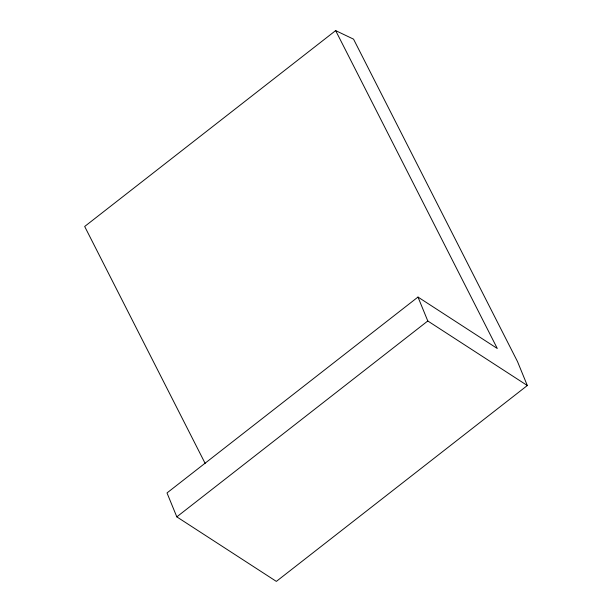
<?xml version="1.0" encoding="UTF-8"?>
<svg xmlns="http://www.w3.org/2000/svg" width="612" height="612" viewBox="0 0 612 612"><rect width="100%" height="100%" fill="white"/><g stroke="black" fill="none" stroke-linecap="round" stroke-linejoin="round"><path stroke-width="0.92" d="M335.651 30.6L497.296 348.496L417.981 297.057L167.007 492.935L176.814 516.857L276.349 581.4L527.322 385.522L517.515 361.608L353.552 39.16L335.651 30.6L84.678 226.478L205.158 463.406M176.814 516.857L427.788 320.979L527.322 385.522M417.981 297.057L427.788 320.979"/></g></svg>
